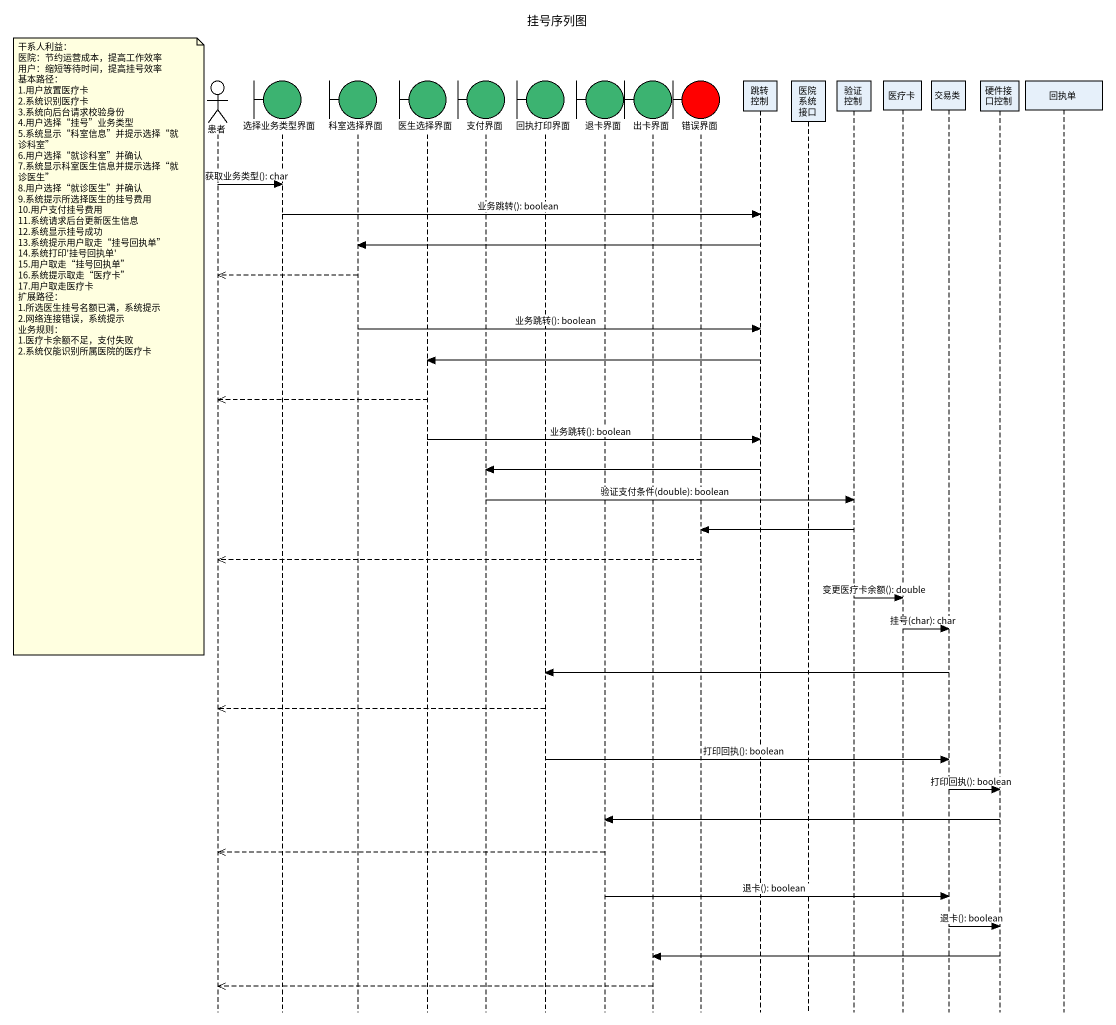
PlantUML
@startuml
title 挂号序列图
hide footbox
actor 患者
boundary 选择业务类型界面 #3CB371
boundary 科室选择界面 #3CB371
boundary 医生选择界面 #3CB371
boundary 支付界面 #3CB371
boundary 回执打印界面 #3CB371
boundary 退卡界面 #3CB371
boundary 出卡界面 #3CB371
boundary 错误界面 #FF0000
participant 跳转控制
participant 医院系统接口
participant 验证控制
participant 医疗卡
participant 交易类
participant 硬件接口控制
participant 回执单

患者 -> 选择业务类型界面 : 获取业务类型(): char
选择业务类型界面 -> 跳转控制 : 业务跳转(): boolean
跳转控制 -> 科室选择界面
科室选择界面 -->> 患者
科室选择界面 -> 跳转控制 : 业务跳转(): boolean
note left of 患者
  干系人利益：
  医院：节约运营成本，提高工作效率
  用户：缩短等待时间，提高挂号效率
  基本路径：
  1.用户放置医疗卡
  2.系统识别医疗卡
  3.系统向后台请求校验身份
  4.用户选择“挂号”业务类型
  5.系统显示“科室信息”并提示选择“就诊科室”
  6.用户选择“就诊科室”并确认
  7.系统显示科室医生信息并提示选择“就诊医生”
  8.用户选择“就诊医生”并确认
  9.系统提示所选择医生的挂号费用
  10.用户支付挂号费用
  11.系统请求后台更新医生信息
  12.系统显示挂号成功
  13.系统提示用户取走“挂号回执单”
  14.系统打印'挂号回执单'
  15.用户取走“挂号回执单”
  16.系统提示取走“医疗卡”
  17.用户取走医疗卡
  扩展路径：
  1.所选医生挂号名额已满，系统提示
  2.网络连接错误，系统提示
  业务规则：
  1.医疗卡余额不足，支付失败
  2.系统仅能识别所属医院的医疗卡
end note
跳转控制 -> 医生选择界面
医生选择界面 -->> 患者
医生选择界面 -> 跳转控制 : 业务跳转(): boolean
跳转控制 -> 支付界面
支付界面 -> 验证控制 : 验证支付条件(double): boolean
验证控制 -> 错误界面
错误界面 -->> 患者
验证控制 -> 医疗卡 : 变更医疗卡余额(): double
医疗卡 -> 交易类 : 挂号(char): char
交易类 -> 回执打印界面
回执打印界面 -->> 患者
回执打印界面 -> 交易类 : 打印回执(): boolean
交易类 -> 硬件接口控制 : 打印回执(): boolean
硬件接口控制 -> 退卡界面
退卡界面 -->> 患者
退卡界面 -> 交易类 : 退卡(): boolean
交易类 -> 硬件接口控制 : 退卡(): boolean
硬件接口控制 -> 出卡界面
出卡界面 -->> 患者
@enduml
